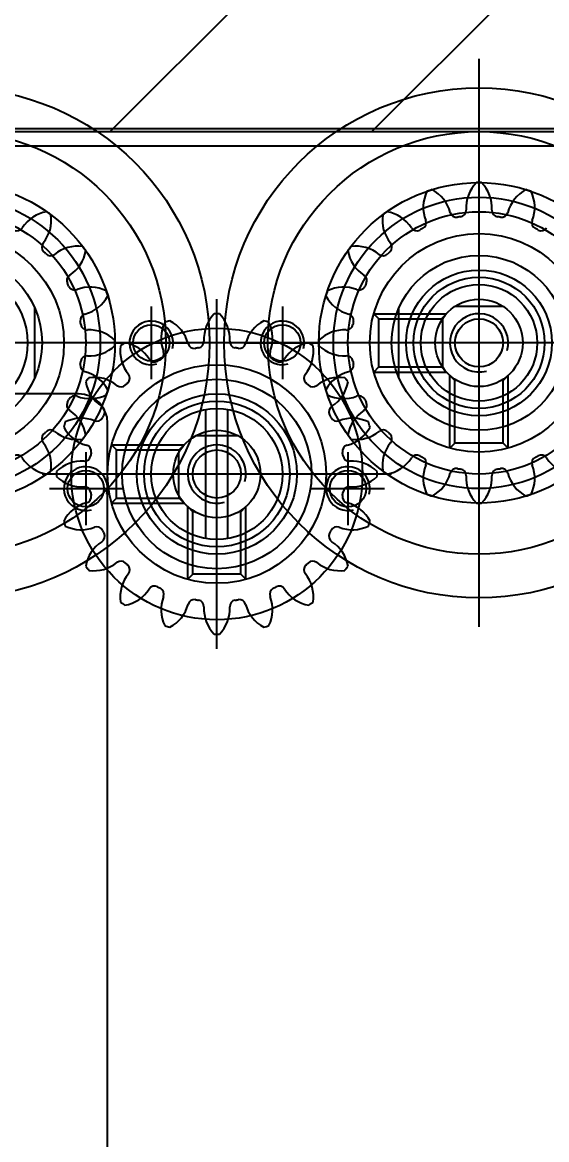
# Model space of a CAD drawing. Header units: inches. Extents: x 0 to 77285, y -118 to 40065.
# Drawn here: x 16624.3 to 16660.3, y 25626.4 to 25703.1 of the extents above; entities that cross this region are included whole.
import ezdxf

# ---------------------------------------------------------------- set-up
doc = ezdxf.new("R2010")
doc.units = ezdxf.units.IN
doc.header["$LTSCALE"] = 5
doc.header["$MEASUREMENT"] = 0
doc.layers.add('A', color=8, linetype='Continuous')
doc.styles.add('SCI', font='')
doc.styles.get('SCI').set_extended_font_data('Gulim')
doc.dimstyles.new('SCH', dxfattribs={"dimtxt": 2.5, "dimasz": 2, "dimexe": 1.25, "dimexo": 0.625, "dimtad": 1, "dimdec": 8, "dimtxsty": 'SCI', "dimcen": 2.5, "dimclrd": 4, "dimclre": 4, "dimclrt": 7, "dimadec": 8, "dimazin": 2, "dimtfac": 1, "dimtdec": 8, "dimtmove": 0, "dimatfit": 3, "dimfxl": 1, "dimarcsym": 0})

# ---------------------------------------------------------------- blocks, each defined once
blk = doc.blocks.new('A$Cc399747e')
h = blk.add_hatch()
h.set_pattern_fill('ANSI31', color=256, scale=4)
h.set_pattern_definition([(45, (8071.277, 63861.461), (-8.980256, 8.980256), [])])
h.paths.add_polyline_path([(891.797, 581), (491.797, 581), (491.797, 281), (891.797, 281)])
at = {"ltscale": 3}
for p, q in [((653.297, 651.8), (653.297, 601)), ((645.797, 612), (645.797, 597)), ((627.797, 608.5), (627.797, 582.5)), ((636.797, 603), (636.797, 608)), ((654.797, 603), (654.797, 608)), ((639.297, 605.5), (634.297, 605.5)), ((657.297, 605.5), (652.297, 605.5)), ((638.297, 604.5), (653.297, 604.5)), ((655.297, 599), (886.297, 599)), ((641.297, 593), (641.297, 598)), ((650.297, 593), (650.297, 598)), ((614.797, 595.5), (640.797, 595.5)), ((643.797, 595.5), (638.797, 595.5)), ((652.797, 595.5), (647.797, 595.5)), ((650.797, 595.5), (676.797, 595.5)), ((213.797, 582), (1040.797, 582)), ((213.797, 582), (1040.797, 582)), ((213.797, 580.8), (1040.797, 580.8))]:
    blk.add_line(p, q, dxfattribs=at)
for p, q in [((645.797, 616.5), (645.797, 592.5)), ((627.797, 615), (627.797, 576)), ((643.797, 611.729), (643.797, 606.736)), ((643.797, 611.729), (644.147, 611.379)), ((644.147, 611.379), (647.447, 611.379)), ((644.147, 611.379), (644.147, 607.086)), ((647.797, 611.729), (647.447, 611.379)), ((647.447, 611.379), (647.447, 607.086)), ((647.797, 611.729), (647.797, 606.736)), ((645.797, 610), (645.797, 599)), ((645.047, 608.937), (645.047, 600.063)), ((646.547, 608.937), (646.547, 600.063)), ((627.797, 607.5), (627.797, 583.5)), ((644.147, 607.086), (643.797, 606.736)), ((644.147, 607.086), (644.277, 607.086)), ((647.318, 607.086), (647.447, 607.086)), ((647.447, 607.086), (647.797, 606.736)), ((653.026, 606.5), (648.033, 606.5)), ((648.383, 606.15), (648.033, 606.5)), ((648.383, 606.15), (648.383, 606.021)), ((652.676, 606.15), (648.383, 606.15)), ((648.438, 603.077), (648.438, 605.923)), ((653.026, 606.5), (652.676, 606.15)), ((652.676, 606.15), (652.676, 602.85)), ((633.797, 604.5), (657.797, 604.5)), ((640.297, 604.5), (651.297, 604.5)), ((648.383, 602.85), (648.033, 602.5)), ((648.383, 602.979), (648.383, 602.85)), ((652.676, 602.85), (648.383, 602.85)), ((653.026, 602.5), (652.676, 602.85)), ((625.797, 602.729), (625.797, 597.736)), ((625.797, 602.729), (626.147, 602.379)), ((626.147, 602.379), (629.447, 602.379)), ((626.147, 602.379), (626.147, 598.086)), ((629.797, 602.729), (629.447, 602.379)), ((629.447, 602.379), (629.447, 598.086)), ((629.797, 602.729), (629.797, 597.736)), ((653.026, 602.5), (648.033, 602.5)), ((647.22, 601.859), (644.374, 601.859)), ((626.147, 598.086), (625.797, 597.736)), ((626.147, 598.086), (626.277, 598.086)), ((629.318, 598.086), (629.447, 598.086)), ((629.447, 598.086), (629.797, 597.736)), ((635.026, 597.5), (630.033, 597.5)), ((630.383, 597.15), (630.033, 597.5)), ((633.297, 597.898), (633.297, 593.102)), ((635.026, 597.5), (634.676, 597.15)), ((658.297, 597.898), (658.297, 593.102)), ((630.298, 593.843), (630.298, 597.157)), ((630.383, 597.15), (630.383, 597.021)), ((634.676, 597.15), (630.383, 597.15)), ((634.676, 597.15), (634.676, 593.85)), ((608.297, 595.5), (647.297, 595.5)), ((615.797, 595.5), (639.797, 595.5)), ((644.297, 595.5), (683.297, 595.5)), ((651.797, 595.5), (675.797, 595.5)), ((630.383, 593.85), (630.033, 593.5)), ((630.383, 593.979), (630.383, 593.85)), ((634.676, 593.85), (630.383, 593.85)), ((635.026, 593.5), (634.676, 593.85)), ((626.14, 592.999), (629.454, 592.999)), ((635.026, 593.5), (630.033, 593.5)), ((891.797, 581), (491.797, 581)), ((891.797, 581), (491.797, 581))]:
    blk.add_line(p, q)
for centre, radius in [((645.797, 604.5), 10), ((627.797, 595.5), 17.5), ((663.797, 595.5), 17.5), ((645.797, 604.5), 7.5), ((627.797, 595.5), 14.5), ((663.797, 595.5), 14.5), ((645.797, 604.5), 5), ((645.797, 604.5), 4.5), ((645.797, 604.5), 4.5), ((645.797, 604.5), 3), ((645.797, 604.5), 3), ((645.797, 604.5), 1.65), ((627.797, 595.5), 10), ((663.797, 595.5), 10), ((627.797, 595.5), 7.5), ((663.797, 595.5), 7.5), ((627.797, 595.5), 6), ((663.797, 595.5), 6), ((627.797, 595.5), 5), ((663.797, 595.5), 5), ((627.797, 595.5), 4.5), ((627.797, 595.5), 4), ((627.797, 595.5), 3), ((627.797, 595.5), 3), ((627.797, 595.5), 1.65)]:
    blk.add_circle(centre, radius)
for centre, radius in [((645.797, 604.5), 6.5), ((645.797, 604.5), 5.5), ((636.797, 605.5), 1.25), ((654.797, 605.5), 1.25), ((627.797, 595.5), 11), ((663.797, 595.5), 11), ((627.797, 595.5), 9), ((663.797, 595.5), 9), ((641.297, 595.5), 1.25), ((650.297, 595.5), 1.25)]:
    blk.add_circle(centre, radius, dxfattribs=at)
for centre, radius, start, end in [((647.409, 613.758), 2.5, 135.86546, 183.15785), ((645.797, 604.5), 11, 90, 90.94936), ((645.797, 604.5), 11, 89.05064, 90), ((644.185, 613.758), 2.5, 356.84215, 44.13454), ((644.47, 613.803), 2.5, 153.86546, 201.15785), ((645.797, 604.5), 11, 108, 108.94936), ((645.797, 604.5), 11, 107.05064, 108), ((641.403, 612.806), 2.5, 14.84215, 62.13454), ((650.191, 612.806), 2.5, 117.86546, 165.15785), ((645.797, 604.5), 11, 72, 72.94936), ((645.797, 604.5), 11, 71.05064, 72), ((647.125, 613.803), 2.5, 338.84215, 26.13454), ((645.797, 604.5), 11, 125.05064, 126), ((639.052, 611.042), 2.5, 32.84215, 80.13454), ((644.472, 613.596), 0.442, 278.28904, 3.15785), ((647.122, 613.596), 0.442, 176.84215, 261.71096), ((652.543, 611.042), 2.5, 99.86546, 147.15785), ((645.797, 604.5), 11, 54, 54.94936), ((641.66, 612.937), 2.5, 171.86546, 219.15785), ((645.797, 604.5), 11, 126, 126.94936), ((641.726, 612.741), 0.442, 296.28904, 21.15785), ((644.247, 613.56), 0.442, 194.84215, 279.71096), ((645.797, 604.5), 8.75, 99, 99.71096), ((645.797, 604.5), 8.75, 98.28904, 99), ((645.797, 604.5), 8.75, 81, 81.71096), ((645.797, 604.5), 8.75, 80.28904, 81), ((647.348, 613.56), 0.442, 260.28904, 345.15785), ((649.868, 612.741), 0.442, 158.84215, 243.71096), ((649.935, 612.937), 2.5, 320.84215, 8.13454), ((645.797, 604.5), 11, 53.05064, 54), ((641.523, 612.637), 0.442, 212.84215, 297.71096), ((645.797, 604.5), 8.75, 117, 117.71096), ((645.797, 604.5), 8.75, 116.28904, 117), ((645.797, 604.5), 8.75, 63, 63.71096), ((645.797, 604.5), 8.75, 62.28904, 63), ((650.071, 612.637), 0.442, 242.28904, 327.15785), ((639.379, 611.08), 0.442, 314.28904, 39.15785), ((652.215, 611.08), 0.442, 140.84215, 225.71096), ((645.797, 604.5), 11, 144, 144.94936), ((639.255, 611.246), 2.5, 189.86546, 237.15785), ((645.797, 604.5), 11, 143.05064, 144), ((637.36, 608.637), 2.5, 50.84215, 98.13454), ((639.218, 610.918), 0.442, 230.84215, 315.71096), ((645.797, 604.5), 8.75, 135, 135.71096), ((645.797, 604.5), 8.75, 134.28904, 135), ((645.797, 604.5), 8.75, 45, 45.71096), ((645.797, 604.5), 8.75, 44.28904, 45), ((652.377, 610.918), 0.442, 224.28904, 309.15785), ((654.234, 608.637), 2.5, 81.86546, 129.15785), ((652.339, 611.246), 2.5, 302.84215, 350.13454), ((645.797, 604.5), 11, 36, 36.94936), ((645.797, 604.5), 11, 35.05064, 36), ((637.66, 608.774), 0.442, 332.28904, 57.15785), ((653.935, 608.774), 0.442, 122.84215, 207.71096), ((636.495, 605.828), 2.5, 68.84215, 116.13454), ((637.556, 608.571), 0.442, 248.84215, 333.71096), ((645.797, 604.5), 8.75, 153, 153.71096), ((645.797, 604.5), 8.75, 152.28904, 153), ((645.797, 604.5), 8.75, 27, 27.71096), ((645.797, 604.5), 8.75, 26.28904, 27), ((654.038, 608.571), 0.442, 206.28904, 291.15785), ((655.1, 605.828), 2.5, 63.86546, 111.15785), ((645.797, 604.5), 11, 162, 162.94936), ((637.491, 608.894), 2.5, 207.86546, 255.15785), ((645.797, 604.5), 11, 161.05064, 162), ((654.104, 608.894), 2.5, 284.84215, 332.13454), ((645.797, 604.5), 11, 18, 18.94936), ((645.797, 604.5), 11, 17.05064, 18), ((626.47, 604.803), 2.5, 153.86546, 201.15785), ((627.797, 595.5), 11, 108, 108.94936), ((627.797, 595.5), 11, 107.05064, 108), ((623.403, 603.806), 2.5, 14.84215, 62.13454), ((629.409, 604.758), 2.5, 135.86546, 183.15785), ((627.797, 595.5), 11, 90, 90.94936), ((627.797, 595.5), 11, 89.05064, 90), ((626.185, 604.758), 2.5, 356.84215, 44.13454), ((632.191, 603.806), 2.5, 117.86546, 165.15785), ((627.797, 595.5), 11, 72, 72.94936), ((627.797, 595.5), 11, 71.05064, 72), ((629.125, 604.803), 2.5, 338.84215, 26.13454), ((636.737, 606.051), 0.442, 350.28904, 75.15785), ((645.797, 604.5), 8.75, 171, 171.71096), ((645.797, 604.5), 8.75, 170.28904, 171), ((645.797, 604.5), 2, 165, 105), ((654.857, 606.051), 0.442, 104.84215, 189.71096), ((645.797, 604.5), 8.75, 9, 9.71096), ((645.797, 604.5), 8.75, 8.28904, 9), ((636.54, 602.888), 2.5, 86.84215, 134.13454), ((636.702, 605.825), 0.442, 266.84215, 351.71096), ((654.893, 605.825), 0.442, 188.28904, 273.15785), ((655.055, 602.888), 2.5, 45.86546, 93.15785), ((621.052, 602.042), 2.5, 32.84215, 80.13454), ((626.247, 604.56), 0.442, 194.84215, 279.71096), ((626.472, 604.596), 0.442, 278.28904, 3.15785), ((629.122, 604.596), 0.442, 176.84215, 261.71096), ((629.348, 604.56), 0.442, 260.28904, 345.15785), ((634.543, 602.042), 2.5, 99.86546, 147.15785), ((627.797, 595.5), 11, 54, 54.94936), ((627.797, 595.5), 11, 53.05064, 54), ((645.797, 604.5), 11, 179.05064, 180), ((645.797, 604.5), 11, 180, 180.94936), ((636.54, 606.112), 2.5, 225.86546, 273.15785), ((655.055, 606.112), 2.5, 266.84215, 314.13454), ((645.797, 604.5), 11, 360, 0.94936), ((645.797, 604.5), 11, 359.05064, 0), ((663.797, 595.5), 11, 126, 126.94936), ((663.797, 595.5), 11, 125.05064, 126), ((657.052, 602.042), 2.5, 32.84215, 80.13454), ((623.726, 603.741), 0.442, 296.28904, 21.15785), ((627.797, 595.5), 8.75, 99, 99.71096), ((627.797, 595.5), 8.75, 98.28904, 99), ((627.797, 595.5), 8.75, 81, 81.71096), ((627.797, 595.5), 8.75, 80.28904, 81), ((631.868, 603.741), 0.442, 158.84215, 243.71096), ((631.935, 603.937), 2.5, 320.84215, 8.13454), ((636.702, 603.175), 0.442, 8.28904, 93.15785), ((654.893, 603.175), 0.442, 86.84215, 171.71096), ((659.66, 603.937), 2.5, 171.86546, 219.15785), ((623.523, 603.637), 0.442, 212.84215, 297.71096), ((627.797, 595.5), 8.75, 117, 117.71096), ((627.797, 595.5), 8.75, 116.28904, 117), ((627.797, 595.5), 8.75, 63, 63.71096), ((627.797, 595.5), 8.75, 62.28904, 63), ((632.071, 603.637), 0.442, 242.28904, 327.15785), ((636.737, 602.95), 0.442, 284.84215, 9.71096), ((645.797, 604.5), 8.75, 188.28904, 189), ((645.797, 604.5), 8.75, 189, 189.71096), ((654.857, 602.95), 0.442, 170.28904, 255.15785), ((645.797, 604.5), 8.75, 350.28904, 351), ((645.797, 604.5), 8.75, 351, 351.71096), ((659.523, 603.637), 0.442, 212.84215, 297.71096), ((634.215, 602.08), 0.442, 140.84215, 225.71096), ((636.234, 599.637), 2.5, 81.86546, 129.15785), ((637.491, 600.106), 2.5, 104.84215, 152.13454), ((627.797, 595.5), 11, 36, 36.94936), ((654.104, 600.106), 2.5, 27.86546, 75.15785), ((663.797, 595.5), 11, 143.05064, 144), ((655.36, 599.637), 2.5, 50.84215, 98.13454), ((657.379, 602.08), 0.442, 314.28904, 39.15785), ((627.797, 595.5), 8.75, 45, 45.71096), ((627.797, 595.5), 8.75, 44.28904, 45), ((634.377, 601.918), 0.442, 224.28904, 309.15785), ((645.797, 604.5), 11, 197.05064, 198), ((634.339, 602.246), 2.5, 302.84215, 350.13454), ((627.797, 595.5), 11, 35.05064, 36), ((663.797, 595.5), 11, 144, 144.94936), ((657.255, 602.246), 2.5, 189.86546, 237.15785), ((645.797, 604.5), 11, 342, 342.94936), ((657.218, 601.918), 0.442, 230.84215, 315.71096), ((663.797, 595.5), 8.75, 135, 135.71096), ((663.797, 595.5), 8.75, 134.28904, 135), ((645.797, 604.5), 11, 198, 198.94936), ((636.495, 603.172), 2.5, 243.86546, 291.15785), ((637.556, 600.429), 0.442, 26.28904, 111.15785), ((645.797, 604.5), 8.75, 206.28904, 207), ((645.797, 604.5), 8.75, 207, 207.71096), ((645.797, 604.5), 8.75, 332.28904, 333), ((645.797, 604.5), 8.75, 333, 333.71096), ((654.038, 600.429), 0.442, 68.84215, 153.71096), ((655.1, 603.172), 2.5, 248.84215, 296.13454), ((645.797, 604.5), 11, 341.05064, 342), ((635.935, 599.774), 0.442, 122.84215, 207.71096), ((639.255, 597.754), 2.5, 122.84215, 170.13454), ((637.66, 600.226), 0.442, 302.84215, 27.71096), ((653.935, 600.226), 0.442, 152.28904, 237.15785), ((652.339, 597.754), 2.5, 9.86546, 57.15785), ((655.66, 599.774), 0.442, 332.28904, 57.15785), ((627.797, 595.5), 8.75, 27, 27.71096), ((627.797, 595.5), 8.75, 26.28904, 27), ((636.038, 599.571), 0.442, 206.28904, 291.15785), ((637.1, 596.828), 2.5, 63.86546, 111.15785), ((627.797, 595.5), 11, 18, 18.94936), ((663.797, 595.5), 11, 161.05064, 162), ((654.495, 596.828), 2.5, 68.84215, 116.13454), ((655.556, 599.571), 0.442, 248.84215, 333.71096), ((663.797, 595.5), 8.75, 153, 153.71096), ((663.797, 595.5), 8.75, 152.28904, 153), ((636.104, 599.894), 2.5, 284.84215, 332.13454), ((645.797, 604.5), 11, 215.05064, 216), ((637.36, 600.363), 2.5, 261.86546, 309.15785), ((627.797, 595.5), 11, 17.05064, 18), ((639.218, 598.082), 0.442, 44.28904, 129.15785), ((645.797, 604.5), 8.75, 224.28904, 225), ((645.797, 604.5), 8.75, 225, 225.71096), ((639.379, 597.921), 0.442, 320.84215, 45.71096), ((652.215, 597.921), 0.442, 134.28904, 219.15785), ((645.797, 604.5), 8.75, 314.28904, 315), ((645.797, 604.5), 8.75, 315, 315.71096), ((652.377, 598.082), 0.442, 50.84215, 135.71096), ((654.234, 600.363), 2.5, 230.84215, 278.13454), ((663.797, 595.5), 11, 162, 162.94936), ((655.491, 599.894), 2.5, 207.86546, 255.15785), ((645.797, 604.5), 11, 324, 324.94936), ((627.797, 595.5), 2, 165, 105), ((636.857, 597.051), 0.442, 104.84215, 189.71096), ((645.797, 604.5), 11, 216, 216.94936), ((641.66, 596.063), 2.5, 140.84215, 188.13454), ((649.935, 596.063), 2.5, 351.86546, 39.15785), ((645.797, 604.5), 11, 323.05064, 324), ((654.737, 597.051), 0.442, 350.28904, 75.15785), ((627.797, 595.5), 8.75, 9, 9.71096), ((627.797, 595.5), 8.75, 8.28904, 9), ((636.893, 596.825), 0.442, 188.28904, 273.15785), ((641.523, 596.363), 0.442, 62.28904, 147.15785), ((645.797, 604.5), 8.75, 242.28904, 243), ((645.797, 604.5), 8.75, 243, 243.71096), ((641.726, 596.259), 0.442, 338.84215, 63.71096), ((649.868, 596.259), 0.442, 116.28904, 201.15785), ((645.797, 604.5), 8.75, 296.28904, 297), ((645.797, 604.5), 8.75, 297, 297.71096), ((650.071, 596.363), 0.442, 32.84215, 117.71096), ((654.702, 596.825), 0.442, 266.84215, 351.71096), ((663.797, 595.5), 8.75, 171, 171.71096), ((663.797, 595.5), 8.75, 170.28904, 171), ((637.055, 593.888), 2.5, 45.86546, 93.15785), ((639.052, 597.958), 2.5, 279.86546, 327.15785), ((644.47, 595.197), 2.5, 158.84215, 206.13454), ((644.247, 595.44), 0.442, 80.28904, 165.15785), ((645.797, 604.5), 8.75, 260.28904, 261), ((645.797, 604.5), 8.75, 261, 261.71096), ((645.797, 604.5), 8.75, 278.28904, 279), ((645.797, 604.5), 8.75, 279, 279.71096), ((647.348, 595.44), 0.442, 14.84215, 99.71096), ((647.125, 595.197), 2.5, 333.86546, 21.15785), ((652.543, 597.958), 2.5, 212.84215, 260.13454), ((654.54, 593.888), 2.5, 86.84215, 134.13454), ((637.055, 597.112), 2.5, 266.84215, 314.13454), ((627.797, 595.5), 11, 360, 0.94936), ((627.797, 595.5), 11, 359.05064, 0), ((645.797, 604.5), 11, 233.05064, 234), ((645.797, 604.5), 11, 234, 234.94936), ((641.403, 596.194), 2.5, 297.86546, 345.15785), ((644.472, 595.405), 0.442, 356.84215, 81.71096), ((647.409, 595.242), 2.5, 176.84215, 224.13454), ((644.185, 595.242), 2.5, 315.86546, 3.15785), ((647.122, 595.405), 0.442, 98.28904, 183.15785), ((650.191, 596.194), 2.5, 194.84215, 242.13454), ((645.797, 604.5), 11, 305.05064, 306), ((645.797, 604.5), 11, 306, 306.94936), ((663.797, 595.5), 11, 179.05064, 180), ((663.797, 595.5), 11, 180, 180.94936), ((654.54, 597.112), 2.5, 225.86546, 273.15785), ((636.893, 594.175), 0.442, 86.84215, 171.71096), ((654.702, 594.175), 0.442, 8.28904, 93.15785), ((636.857, 593.95), 0.442, 170.28904, 255.15785), ((627.797, 595.5), 8.75, 350.28904, 351), ((627.797, 595.5), 8.75, 351, 351.71096), ((645.797, 604.5), 11, 251.05064, 252), ((645.797, 604.5), 11, 252, 252.94936), ((645.797, 604.5), 11, 287.05064, 288), ((645.797, 604.5), 11, 288, 288.94936), ((654.737, 593.95), 0.442, 284.84215, 9.71096), ((663.797, 595.5), 8.75, 188.28904, 189), ((663.797, 595.5), 8.75, 189, 189.71096), ((636.104, 591.106), 2.5, 27.86546, 75.15785), ((645.797, 604.5), 11, 269.05064, 270), ((645.797, 604.5), 11, 270, 270.94936), ((655.491, 591.106), 2.5, 104.84215, 152.13454), ((627.797, 595.5), 11, 341.05064, 342), ((627.797, 595.5), 11, 342, 342.94936), ((663.797, 595.5), 11, 197.05064, 198), ((663.797, 595.5), 11, 198, 198.94936), ((635.935, 591.226), 0.442, 152.28904, 237.15785), ((627.797, 595.5), 8.75, 332.28904, 333), ((627.797, 595.5), 8.75, 333, 333.71096), ((636.038, 591.429), 0.442, 68.84215, 153.71096), ((637.1, 594.172), 2.5, 248.84215, 296.13454), ((654.495, 594.172), 2.5, 243.86546, 291.15785), ((655.556, 591.429), 0.442, 26.28904, 111.15785), ((655.66, 591.226), 0.442, 302.84215, 27.71096), ((663.797, 595.5), 8.75, 206.28904, 207), ((663.797, 595.5), 8.75, 207, 207.71096), ((634.339, 588.754), 2.5, 9.86546, 57.15785), ((657.255, 588.754), 2.5, 122.84215, 170.13454), ((634.215, 588.921), 0.442, 134.28904, 219.15785), ((627.797, 595.5), 8.75, 314.28904, 315), ((627.797, 595.5), 8.75, 315, 315.71096), ((634.377, 589.082), 0.442, 50.84215, 135.71096), ((636.234, 591.363), 2.5, 230.84215, 278.13454), ((627.797, 595.5), 11, 323.05064, 324), ((627.797, 595.5), 11, 324, 324.94936), ((663.797, 595.5), 11, 215.05064, 216), ((663.797, 595.5), 11, 216, 216.94936), ((655.36, 591.363), 2.5, 261.86546, 309.15785), ((657.218, 589.082), 0.442, 44.28904, 129.15785), ((663.797, 595.5), 8.75, 224.28904, 225), ((663.797, 595.5), 8.75, 225, 225.71096), ((657.379, 588.921), 0.442, 320.84215, 45.71096), ((631.935, 587.063), 2.5, 351.86546, 39.15785), ((659.66, 587.063), 2.5, 140.84215, 188.13454), ((623.523, 587.363), 0.442, 62.28904, 147.15785), ((627.797, 595.5), 8.75, 242.28904, 243), ((627.797, 595.5), 8.75, 243, 243.71096), ((623.726, 587.259), 0.442, 338.84215, 63.71096), ((631.868, 587.259), 0.442, 116.28904, 201.15785), ((627.797, 595.5), 8.75, 296.28904, 297), ((627.797, 595.5), 8.75, 297, 297.71096), ((632.071, 587.363), 0.442, 32.84215, 117.71096), ((634.543, 588.958), 2.5, 212.84215, 260.13454), ((657.052, 588.958), 2.5, 279.86546, 327.15785), ((659.523, 587.363), 0.442, 62.28904, 147.15785), ((626.47, 586.197), 2.5, 158.84215, 206.13454), ((626.247, 586.44), 0.442, 80.28904, 165.15785), ((627.797, 595.5), 8.75, 260.28904, 261), ((627.797, 595.5), 8.75, 261, 261.71096), ((626.472, 586.405), 0.442, 356.84215, 81.71096), ((629.122, 586.405), 0.442, 98.28904, 183.15785), ((627.797, 595.5), 8.75, 278.28904, 279), ((627.797, 595.5), 8.75, 279, 279.71096), ((629.348, 586.44), 0.442, 14.84215, 99.71096), ((629.125, 586.197), 2.5, 333.86546, 21.15785), ((627.797, 595.5), 11, 306, 306.94936), ((663.797, 595.5), 11, 233.05064, 234), ((623.403, 587.194), 2.5, 297.86546, 345.15785), ((629.409, 586.242), 2.5, 176.84215, 224.13454), ((626.185, 586.242), 2.5, 315.86546, 3.15785), ((632.191, 587.194), 2.5, 194.84215, 242.13454), ((627.797, 595.5), 11, 305.05064, 306), ((663.797, 595.5), 11, 234, 234.94936), ((627.797, 595.5), 11, 251.05064, 252), ((627.797, 595.5), 11, 252, 252.94936), ((627.797, 595.5), 11, 269.05064, 270), ((627.797, 595.5), 11, 270, 270.94936), ((627.797, 595.5), 11, 287.05064, 288), ((627.797, 595.5), 11, 288, 288.94936)]:
    blk.add_arc(centre, radius, start, end)
for centre, radius, start, end in [((636.797, 605.5), 1.5, 165, 105), ((654.797, 605.5), 1.5, 165, 105), ((655.297, 601), 2, 180, 270), ((641.297, 595.5), 1.5, 165, 105), ((650.297, 595.5), 1.5, 165, 105)]:
    blk.add_arc(centre, radius, start, end, dxfattribs=at)
blk = doc.blocks.new('*D366')
at = {"color": 4, "lineweight": -2, "transparency": 16777216}
for p, q in [((12554.65, 23925.55), (12554.65, 28076.143)), ((17979.65, 23925.05), (17979.65, 28076.143)), ((12714.65, 27976.143), (17819.65, 27976.143))]:
    blk.add_line(p, q, dxfattribs=at)
at = {"color": 4, "transparency": 16777216}
for points in [[(12714.65, 28002.81), (12714.65, 27949.477), (12554.65, 27976.143)], [(17819.65, 28002.81), (17819.65, 27949.477), (17979.65, 27976.143)]]:
    blk.add_solid(points, dxfattribs=at)
at = {"layer": 'Defpoints', "color": 0, "transparency": 16777216}
for p in [(17979.65, 27976.143), (12554.65, 23875.55), (17979.65, 23875.05)]:
    blk.add_point(p, dxfattribs=at)
at = {"color": 7, "transparency": 16777216, "insert": (15267.15, 28128.806), "char_height": 200, "attachment_point": 5, "style": 'SCI'}
blk.add_mtext('5425', dxfattribs=at)
blk = doc.blocks.new('*D367')
at = {"color": 4, "lineweight": -2, "transparency": 16777216}
for p, q in [((12554.65, 23925.55), (12554.65, 29140.675)), ((21064.65, 23433.05), (21064.65, 29140.675)), ((12714.65, 29040.675), (20904.65, 29040.675))]:
    blk.add_line(p, q, dxfattribs=at)
at = {"color": 4, "transparency": 16777216}
for points in [[(12714.65, 29067.342), (12714.65, 29014.009), (12554.65, 29040.675)], [(20904.65, 29067.342), (20904.65, 29014.009), (21064.65, 29040.675)]]:
    blk.add_solid(points, dxfattribs=at)
at = {"layer": 'Defpoints', "color": 0, "transparency": 16777216}
for p in [(21064.65, 29040.675), (12554.65, 23875.55), (21064.65, 23383.05)]:
    blk.add_point(p, dxfattribs=at)
at = {"color": 7, "transparency": 16777216, "insert": (16809.65, 29193.472), "char_height": 200, "attachment_point": 5, "style": 'SCI'}
blk.add_mtext('8510', dxfattribs=at)
blk = doc.blocks.new('*D374')
at = {"color": 4, "lineweight": -2, "transparency": 16777216}
for p, q in [((12554.65, 23925.55), (12554.65, 30215.876)), ((37924.65, 23433.05), (37924.65, 30215.876)), ((12714.65, 30115.876), (37764.65, 30115.876))]:
    blk.add_line(p, q, dxfattribs=at)
at = {"color": 4, "transparency": 16777216}
for points in [[(12714.65, 30142.543), (12714.65, 30089.21), (12554.65, 30115.876)], [(37764.65, 30142.543), (37764.65, 30089.21), (37924.65, 30115.876)]]:
    blk.add_solid(points, dxfattribs=at)
at = {"layer": 'Defpoints', "color": 0, "transparency": 16777216}
for p in [(37924.65, 30115.876), (12554.65, 23875.55), (37924.65, 23383.05)]:
    blk.add_point(p, dxfattribs=at)
at = {"color": 7, "transparency": 16777216, "insert": (25239.65, 30268.539), "char_height": 200, "attachment_point": 5, "style": 'SCI'}
blk.add_mtext('25370', dxfattribs=at)

msp = doc.modelspace()

# ---------------------------------------------------------------- block references
at = {"layer": 'A', "rotation": 180}
msp.add_blockref('A$Cc399747e', (17283.44187244, 26276.55060516), dxfattribs=at)

# ---------------------------------------------------------------- dimensions: what is measured, and where the dimension line sits
for base, p2, picture, middle in [((37924.649780898, 30115.8761734788), (37924.649780898, 23383.0504762948), '*D374', (25239.649780898, 30268.5392893244)), ((21064.649780898, 29040.6754827387), (21064.649780898, 23383.0504762948), '*D367', (16809.649780898, 29193.4717543765)), ((17979.649780898, 27976.1433020648), (17979.649780898, 23875.0504762948), '*D366', (15267.149780898, 28128.8064179103))]:
    dim = msp.add_linear_dim(base=base, p1=(12554.649780898, 23875.5504762968), p2=p2, dimstyle='SCH', override={"dimscale": 80})
    dim.commit()
    dim.dimension.update_dxf_attribs({"geometry": picture, "text_midpoint": middle})

doc.saveas('drawing.dxf')
